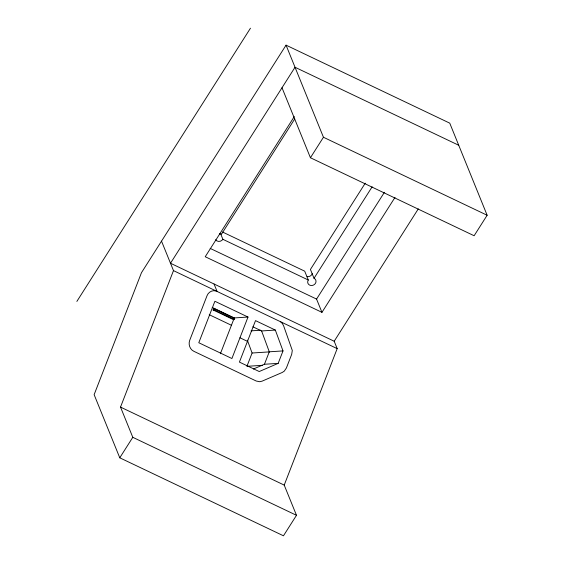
<?xml version="1.0" encoding="UTF-8"?>
<svg xmlns="http://www.w3.org/2000/svg" width="564" height="564" viewBox="0 0 564 564"><rect width="100%" height="100%" fill="white"/><g stroke="black" fill="none" stroke-linecap="round" stroke-linejoin="round"><path stroke-width="0.85" d="M282.007 87.751L310.426 157.744L474.12 235.745L487.141 215.251L449.748 123.149L286.054 45.155L141.465 272.701L94.132 394.666L119.772 457.806L283.466 535.8L296.488 515.306L132.794 437.311L120.52 407.095L173.486 270.621L161.523 241.145M233.482 319.661L213.129 309.967L213.523 308.938L214.665 308.868L234.243 318.195M213.129 309.967L214.271 309.89L214.665 308.868M220.39 353.72L234.279 317.934L248.005 317.046L231.91 358.521L198.789 342.736L214.884 301.268L248.005 317.046M247.349 340.148L252.087 353.015L246.919 366.325L262.605 365.303M253.398 369.025L264.445 364.266L269.282 351.802L261.604 330.955L252.891 326.803M278.165 363.371L283.008 350.914L275.331 330.067L255.52 320.627L239.425 362.102L259.228 371.535L278.165 363.371L264.445 364.266M296.488 515.306L284.214 485.096L337.187 348.623L334.191 341.241L170.497 263.247L295.028 67.257L458.722 145.258M76.859 301.423L250.465 28.2M294.295 116.565L205.233 256.733L321.952 312.343L394.997 197.393M294.739 118.933L221.497 234.208A4.237 3.736 -22.1 0 0 219.424 233.813M119.772 457.806L132.794 437.311M310.426 157.744L323.447 137.256L286.054 45.155M365.246 183.18L310.426 269.451L314.021 278.292A4.237 3.736 -22.1 0 1 315.41 283.403A4.237 3.736 -22.1 0 1 309.678 285.123A4.237 3.736 -22.1 0 1 308.289 280.012L304.701 271.171L222.456 231.98M314.021 278.292L372.141 186.818M321.952 312.343L316.566 299.082L384.422 192.289M334.191 341.241L418.298 208.877M251.065 330.856L260.646 330.229M261.604 330.955L275.331 330.067M269.282 351.802L283.008 350.914M252.087 353.015L269.514 351.88M215.786 290.911C212.163 289.903 208.278 292.251 207.03 295.705L189.737 340.247C188.143 344.259 189.835 349.384 193.804 351.28L256.239 381.031L259.764 381.722L262.091 381.158L282.204 372.487L284.256 371.161L286.378 368.038L291.708 354.305L292.293 350.448L283.6 325.752L282.36 323.489L280.555 321.748L173.486 270.621M280.555 321.748L337.187 348.623M323.447 137.256L487.141 215.251M215.667 239.728A4.237 3.736 -22.1 0 0 222.886 239.312L308.289 280.012M210.168 248.386L316.566 299.082M212.198 307.415L234.279 317.934M213.523 308.938L215.871 310.059M214.271 309.89L234.624 319.591M209.244 314.705L231.423 325.266M239.954 337.78L247.469 341.361M120.52 407.095L284.214 485.096M220.602 233.686L222.886 239.312M214.059 284.002L217.055 291.384M312.259 273.618A4.237 3.736 -22.1 0 1 307.084 276.6"/></g></svg>
